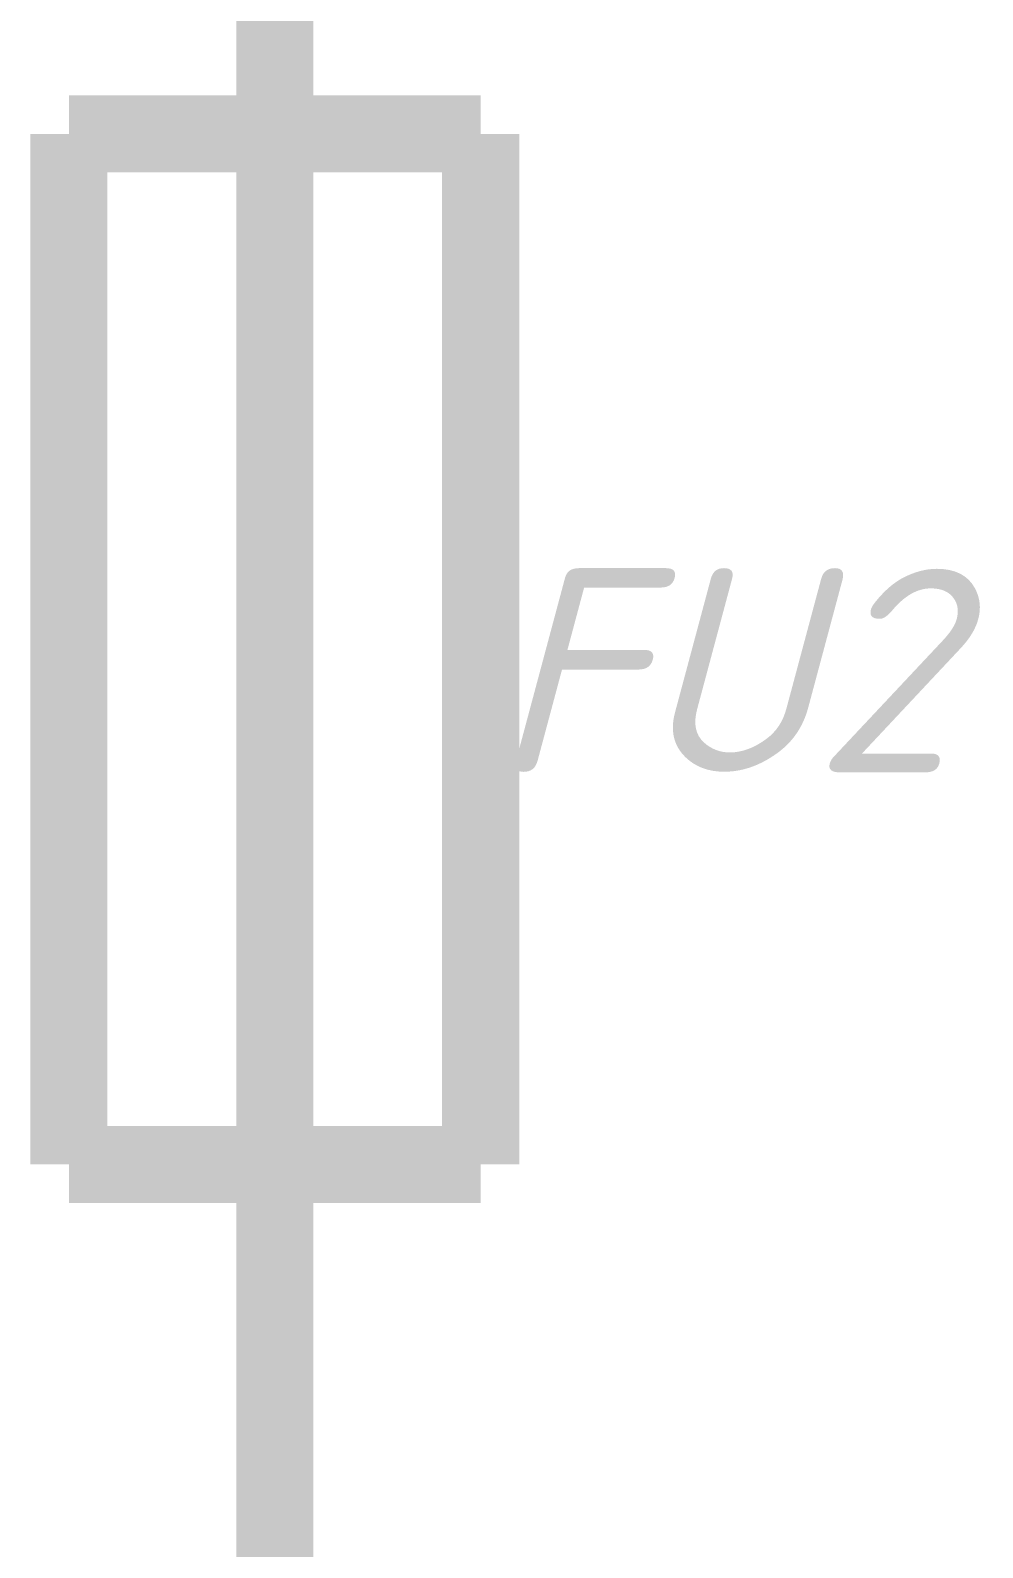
# Model space of a CAD drawing. Header units: inches. Extents: x 0 to 841, y 0 to 594.
# Drawn here: x 342.63 to 351.88, y 553.77 to 568.5 of the extents above; entities that cross this region are included whole.
import ezdxf

# ---------------------------------------------------------------- set-up
doc = ezdxf.new("R2010")
doc.units = ezdxf.units.IN
doc.layers.add('Sheet', color=255, linetype='Continuous')
doc.styles.get("Standard").update_dxf_attribs({"font": 'isocpeui.ttf'})

msp = doc.modelspace()

# ---------------------------------------------------------------- linework, layer by layer
at = {"layer": 'Sheet'}
for points in [[(345.008, 552.495, 0.749, 0.749, 0), (345.008, 572.495, 0.749, 0.749, 0)], [(345.008, 567.498, 0.3, 0.3, 0), (345.008, 572.495, 0.3, 0.3, 0)], [(347.007, 567.498, 0.749, 0.749, 0), (343.009, 567.498, 0.749, 0.749, 0)], [(343.009, 567.498, 0.749, 0.749, 0), (343.009, 557.493, 0.749, 0.749, 0)], [(347.007, 557.493, 0.749, 0.749, 0), (347.007, 567.498, 0.749, 0.749, 0)], [(343.009, 557.493, 0.749, 0.749, 0), (347.007, 557.493, 0.749, 0.749, 0)], [(345.008, 557.493, 0.3, 0.3, 0), (345.008, 552.495, 0.3, 0.3, 0)]]:
    msp.add_lwpolyline(points, format="xyseb", dxfattribs=at)

# ---------------------------------------------------------------- texts
msp.add_text('FU2', height=1.9764, dxfattribs=at).set_placement((347.108, 561.299))

doc.saveas('drawing.dxf')
